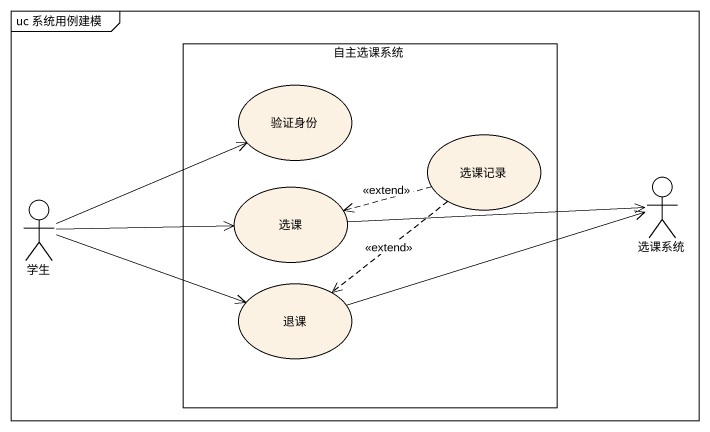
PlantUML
@startuml
mainframe uc 系统用例建模
rectangle 自主选课系统 {
  usecase 验证身份
  usecase 选课记录
  usecase 选课
  usecase 退课
}
actor 学生
actor 选课系统
选课记录 .left.> 选课 : <<extend>>
选课记录 ..> 退课 : <<extend>>
学生 -right-> 验证身份
学生 -right-> 选课
学生 -right-> 退课
选课 -right-> 选课系统
退课 -right-> 选课系统
@enduml
